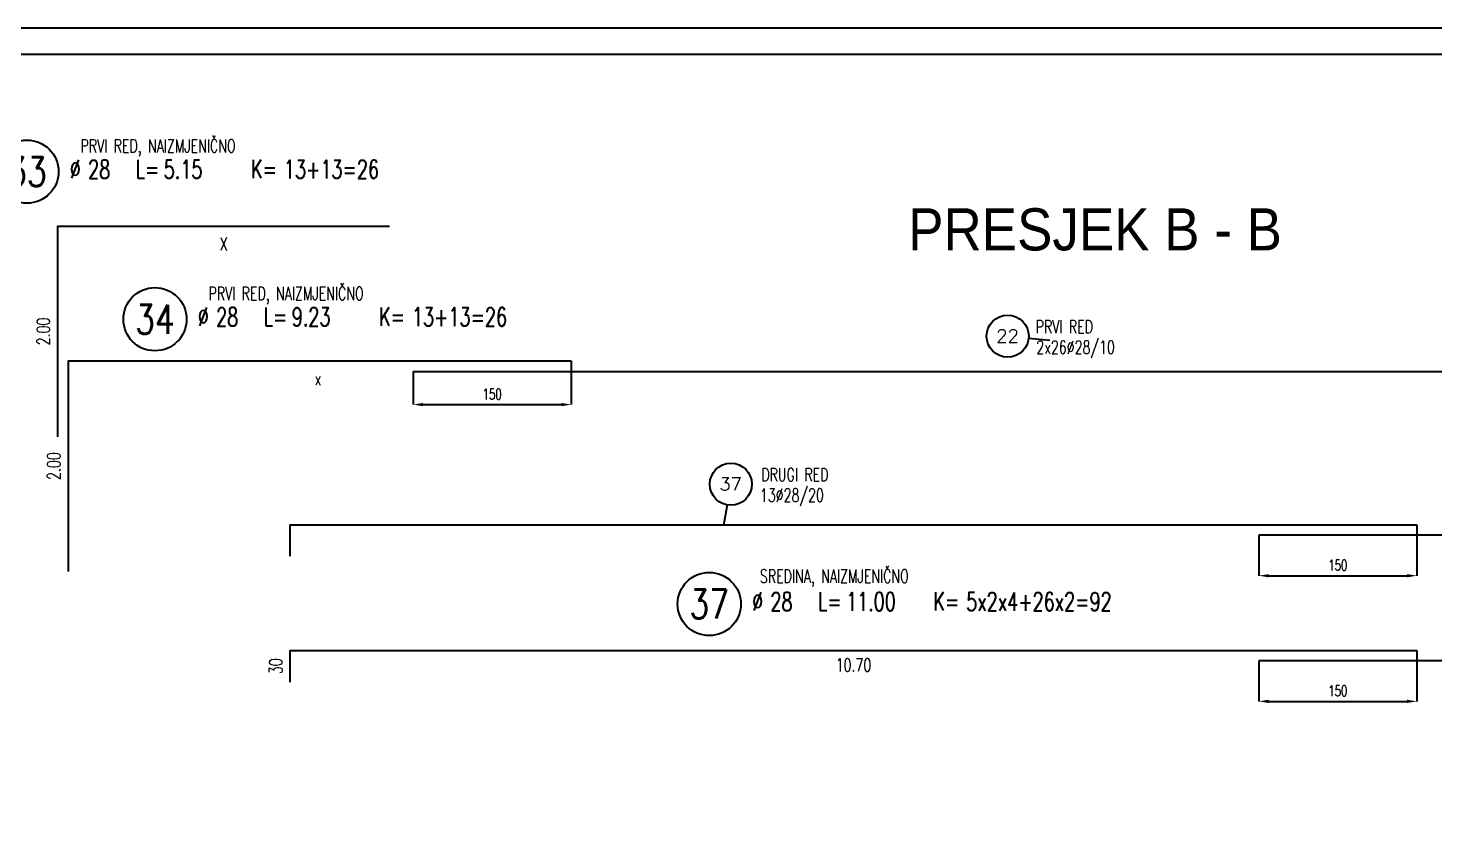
# Model space of a CAD drawing. Extents: x 25615 to 36352, y 68211 to 72666.
# Drawn here: x 28247 to 29583, y 71896 to 72666 of the extents above; entities that cross this region are included whole.
import ezdxf
from ezdxf.enums import TextEntityAlignment as Align

# ---------------------------------------------------------------- set-up
doc = ezdxf.new("R2010")
doc.units = 0
doc.header["$LTSCALE"] = 50
doc.header["$PDMODE"] = 34
doc.header["$PDSIZE"] = 5
doc.layers.get('DEFPOINTS').update_dxf_attribs({"linetype": 'CONTINUOUS'})
for name, color, linetype in [('ARM', 1, 'CONTINUOUS'), ('ARM-I', 6, 'CONTINUOUS'), ('BETON', 7, 'CONTINUOUS'), ('CRTICA', 7, 'CONTINUOUS'), ('KOTE', 4, 'CONTINUOUS'), ('TANKO', 8, 'CONTINUOUS'), ('TEKST', 7, 'CONTINUOUS')]:
    doc.layers.add(name, color=color, linetype=linetype)
doc.styles.add('KOTE', font='romans.shx', dxfattribs={"width": 0.7})
doc.styles.get("Standard").update_dxf_attribs({"font": 'romans.shx', "width": 0.9})
doc.dimstyles.new('M-50', dxfattribs={"dimscale": 50, "dimtxt": 0.2, "dimasz": 0.185, "dimexe": 0, "dimexo": 0, "dimgap": 0.1, "dimtad": 1, "dimdec": 0, "dimzin": 0, "dimdsep": 46, "dimtxsty": 'KOTE', "dimcen": 0.09, "dimclrd": 256, "dimclre": 256, "dimclrt": 2, "dimadec": 0, "dimazin": 0, "dimtfac": 1, "dimtdec": 0, "dimtix": 1, "dimtmove": 2, "dimatfit": 3, "dimfxl": 0, "dimtolj": 1, "dimtzin": 0, "dimarcsym": 0})

# ---------------------------------------------------------------- blocks, each defined once
blk = doc.blocks.new('P')
at = {"layer": 'KOTE'}
blk.add_circle((0, 0), 0.4, dxfattribs=at)
blk.add_attdef('P', text='', height=0.25, dxfattribs=at).set_placement((-0.004, 0.004), align=Align.MIDDLE)
blk = doc.blocks.new('POZ')
at = {"layer": 'ARM-I'}
blk.add_circle((0, 0), 0.6, dxfattribs=at)
at = {"layer": 'ARM', "width": 0.7}
for s, p in [('%%c', (0.814, -0.125)), ('L=', (2.064, -0.125)), ('K=', (4.256, -0.125))]:
    blk.add_text(s, height=0.35, dxfattribs=at).set_placement(p)
for tag, p in [('VA', (0.879, 0.435)), ('FI', (1.162, -0.13)), ('DUZ', (2.598, -0.13)), ('KOM', (4.881, -0.13))]:
    blk.add_attdef(tag, p, '', height=0.35, dxfattribs=at)
at = {"layer": 'ARM', "width": 0.7, "flags": 1}
for tag, p in [('TIP', (1.038, -0.896)), ('A', (1.162, -1.411)), ('B', (1.162, -1.918)), ('C', (1.162, -2.426)), ('D', (1.162, -2.934)), ('E', (1.162, -3.441)), ('F', (1.162, -3.949)), ('G', (1.162, -4.457)), ('H', (1.162, -4.964)), ('I', (1.162, -5.472)), ('J', (1.162, -5.98)), ('K', (1.162, -6.487)), ('L', (1.162, -6.995)), ('M', (1.162, -7.503)), ('N', (1.162, -8.011))]:
    blk.add_attdef(tag, p, '', height=0.35, dxfattribs=at)
at = {"layer": 'ARM-I', "width": 0.8}
blk.add_attdef('POZ', text='', height=0.55, dxfattribs=at).set_placement((0, 0), align=Align.MIDDLE)
blk = doc.blocks.new('*D347')
at = {"layer": 'DEFPOINTS', "color": 0}
for p in [(28763, 72349.6, 0), (28613, 72339.6, 0), (28763, 72308)]:
    blk.add_point(p, dxfattribs=at)
at = {"layer": 'TANKO', "lineweight": -2}
for p, q in [((28763, 72349.6), (28763, 72308)), ((28613, 72339.6), (28613, 72308)), ((28622.2, 72308), (28753.7, 72308))]:
    blk.add_line(p, q, dxfattribs=at)
at = {"layer": 'TANKO'}
for points in [[(28622.2, 72309.6), (28622.2, 72306.5), (28613, 72308)], [(28753.7, 72309.6), (28753.7, 72306.5), (28763, 72308)]]:
    blk.add_solid(points, dxfattribs=at)
at = {"layer": 'TANKO', "color": 2, "insert": (28688, 72318), "char_height": 10, "attachment_point": 5, "style": 'KOTE'}
blk.add_mtext('\\A1;150', dxfattribs=at)
blk = doc.blocks.new('*D350')
at = {"layer": 'DEFPOINTS', "color": 0}
for p in [(29416.1, 72064.5, 0), (29566.1, 72074.5, 0), (29566.1, 72026.1)]:
    blk.add_point(p, dxfattribs=at)
at = {"layer": 'TANKO', "lineweight": -2}
for p, q in [((29416.1, 72064.5), (29416.1, 72026.1)), ((29566.1, 72074.5), (29566.1, 72026.1)), ((29425.4, 72026.1), (29556.9, 72026.1))]:
    blk.add_line(p, q, dxfattribs=at)
at = {"layer": 'TANKO'}
for points in [[(29425.4, 72027.7), (29425.4, 72024.6), (29416.1, 72026.1)], [(29556.9, 72027.7), (29556.9, 72024.6), (29566.1, 72026.1)]]:
    blk.add_solid(points, dxfattribs=at)
at = {"layer": 'TANKO', "color": 2, "insert": (29491.1, 72036.1), "char_height": 10, "attachment_point": 5, "style": 'KOTE'}
blk.add_mtext('\\A1;150', dxfattribs=at)
blk = doc.blocks.new('*D355')
at = {"layer": 'DEFPOINTS', "color": 0}
for p in [(29416.1, 72183.9, 0), (29566.1, 72193.9, 0), (29566.1, 72145.5)]:
    blk.add_point(p, dxfattribs=at)
at = {"layer": 'TANKO', "lineweight": -2}
for p, q in [((29416.1, 72183.9), (29416.1, 72145.5)), ((29566.1, 72193.9), (29566.1, 72145.5)), ((29425.4, 72145.5), (29556.9, 72145.5))]:
    blk.add_line(p, q, dxfattribs=at)
at = {"layer": 'TANKO'}
for points in [[(29425.4, 72147), (29425.4, 72143.9), (29416.1, 72145.5)], [(29556.9, 72147), (29556.9, 72143.9), (29566.1, 72145.5)]]:
    blk.add_solid(points, dxfattribs=at)
at = {"layer": 'TANKO', "color": 2, "insert": (29491.1, 72155.5), "char_height": 10, "attachment_point": 5, "style": 'KOTE'}
blk.add_mtext('\\A1;150', dxfattribs=at)

msp = doc.modelspace()

# ---------------------------------------------------------------- linework, layer by layer
at = {"layer": 'ARM-I', "elevation": 0}
for points in [[(28275.5, 72277.5), (28275.5, 72477.5), (28590.5, 72477.5)], [(28285.5, 72149.6), (28285.5, 72349.6), (28763, 72349.6)], [(28613, 72339.6), (29813, 72339.6)], [(28496.1, 72163.9), (28496.1, 72193.9), (29566.1, 72193.9)], [(30225.5, 72153.9), (30225.5, 72183.9), (29416.1, 72183.9)], [(28496.1, 72044.5), (28496.1, 72074.5), (29566.1, 72074.5)], [(30225.5, 72034.5), (30225.5, 72064.5), (29416.1, 72064.5)]]:
    msp.add_lwpolyline(points, dxfattribs=at)
at = {"layer": 'BETON'}
for points in [[(25614.7, 68210.6), (35173.4, 68210.6), (35173.4, 72665.6), (25614.7, 72665.6)], [(25739.7, 68235.6), (35148.4, 68235.6), (35148.4, 72640.6), (25739.7, 72640.6)]]:
    msp.add_lwpolyline(points, close=True, dxfattribs=at)
at = {"layer": 'CRTICA'}
for p, q in [((29197.5, 72371, 0), (29217.4, 72369.1, 0)), ((28911, 72212.8, 0), (28907.5, 72193.1, 0))]:
    msp.add_line(p, q, dxfattribs=at)

# ---------------------------------------------------------------- block references
at = {"layer": 'KOTE', "xscale": 50, "yscale": 50, "zscale": 50}
for p, values in [((28246.1, 72529.3, 0), {'POZ': '33', 'FI': '28', 'DUZ': '5.15', 'KOM': '13+13=26'}), ((28367.7, 72389.1, 0), {'POZ': '34', 'FI': '28', 'DUZ': '9.23', 'KOM': '13+13=26'}), ((28894.1, 72118.6), {'POZ': '37', 'FI': '28', 'DUZ': '11.00', 'KOM': '5x2x4+26x2=92'})]:
    msp.add_blockref('POZ', p, dxfattribs=at).add_auto_attribs(values)
at = {"layer": 'KOTE'}
ref = msp.add_blockref('P', (29177.5, 72373, 0), dxfattribs=dict(at, xscale=50, yscale=50, zscale=50))
ref.add_attrib('P', '22', dxfattribs={"height": 12.5}).set_placement((29177.4, 72373.2, 0), align=Align.MIDDLE)
ref = msp.add_blockref('P', (28914.6, 72232.4, 0), dxfattribs=dict(at, xscale=50, yscale=50, zscale=50))
ref.add_attrib('P', '37', dxfattribs={"height": 12.5}).set_placement((28914.4, 72232.6, 0), align=Align.MIDDLE)

# ---------------------------------------------------------------- texts
at = {"layer": 'KOTE', "style": 'KOTE', "width": 0.7}
for s, p in [('PRVI RED, NAIZMJENIČNO', (28370.6, 72553.6, 0)), ('X', (28433, 72460.5, 0)), ('PRVI RED, NAIZMJENIČNO', (28492.2, 72413.4, 0)), ('PRVI RED', (29231.3, 72382, 0)), ('2x26%%c28/10', (29242, 72361.6, 0)), ('x', (28522.4, 72332.6, 0)), ('DRUGI RED', (28975.4, 72241.5, 0)), ('13%%c28/20', (28972.6, 72221.1, 0)), ('SREDINA, NAIZMJENIČNO', (29012.9, 72144.9, 0)), ('10.70', (29031.1, 72060.7, 0))]:
    msp.add_text(s, height=12.5, dxfattribs=at).set_placement(p, align=Align.MIDDLE)
for s, p in [('2.00', (28261.7, 72377.5, 0)), ('2.00', (28271.7, 72249.6, 0)), ('30', (28482.4, 72059.5, 0))]:
    msp.add_text(s, height=12.5, rotation=90, dxfattribs=at).set_placement(p, align=Align.MIDDLE)
at = {"layer": 'TEKST', "insert": (29260.5, 72474.2, 0), "char_height": 40, "attachment_point": 5}
msp.add_mtext('{\\fArial|b0|i0|c238|p34;PRESJEK B - B}', dxfattribs=at)

# ---------------------------------------------------------------- dimensions: what is measured, and where the dimension line sits
at = {"layer": 'TANKO'}
for base, p1, p2, picture, middle in [((28763, 72308, 0), (28613, 72339.6, 0), (28763, 72349.6, 0), '*D347', (28688, 72318, 0)), ((29566.1, 72145.5, 0), (29416.1, 72183.9, 0), (29566.1, 72193.9, 0), '*D355', (29491.1, 72155.5, 0)), ((29566.1, 72026.1, 0), (29416.1, 72064.5, 0), (29566.1, 72074.5, 0), '*D350', (29491.1, 72036.1, 0))]:
    dim = msp.add_linear_dim(base=base, p1=p1, p2=p2, dimstyle='M-50', dxfattribs=at)
    dim.commit()
    dim.dimension.update_dxf_attribs({"geometry": picture, "text_midpoint": middle})

doc.saveas('drawing.dxf')
